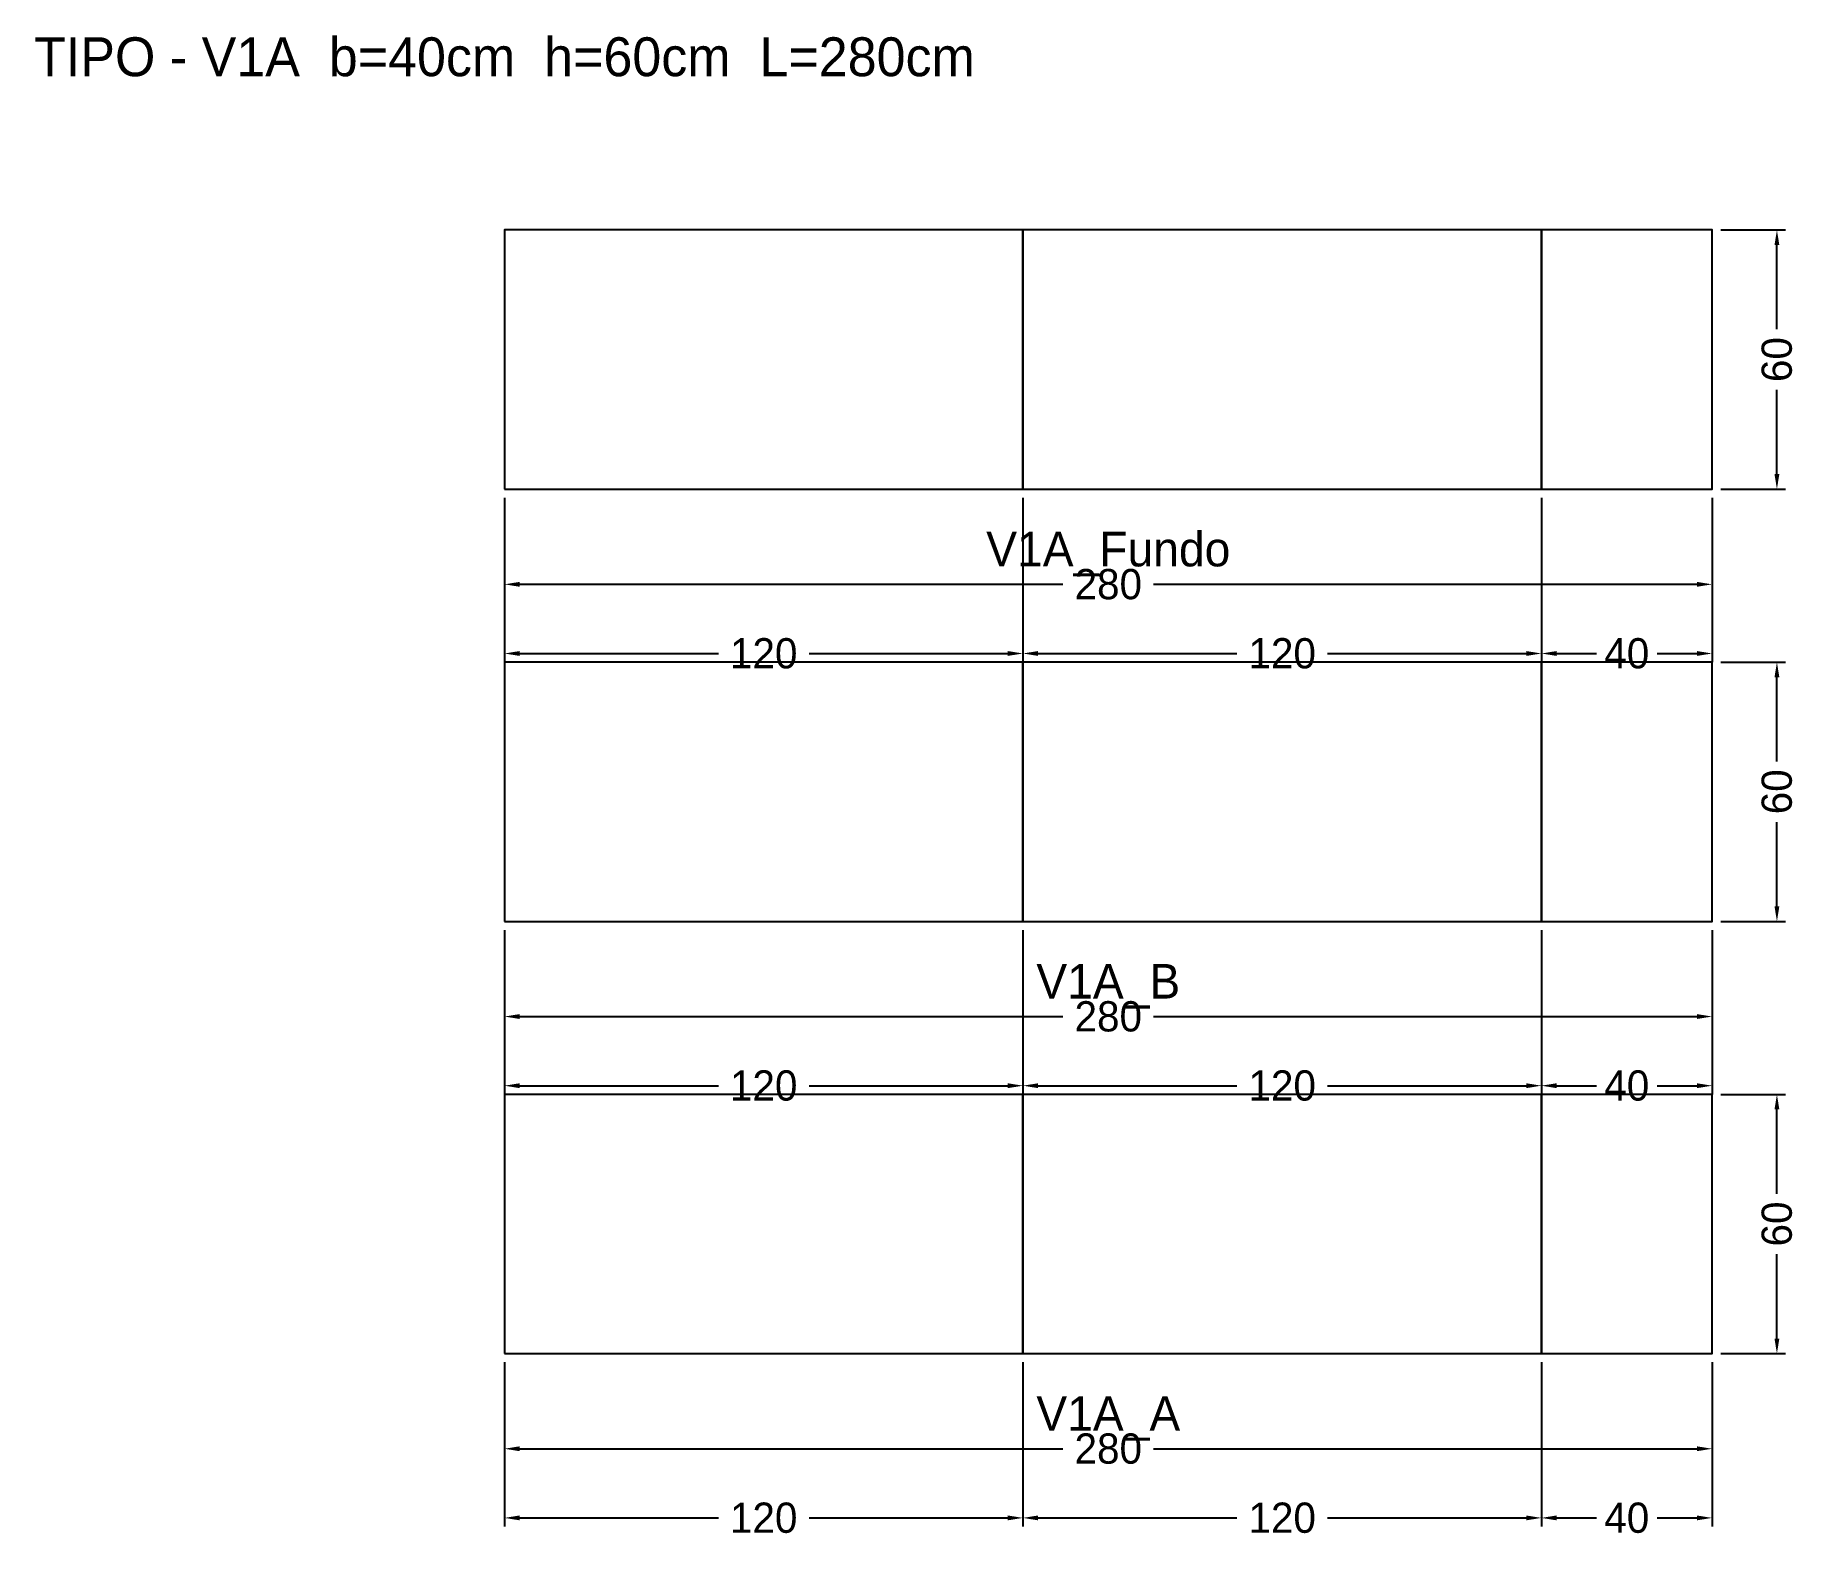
# Model space of a CAD drawing. Header units: metres. Extents: x -109 to 299, y -43 to 305.
import ezdxf

# ---------------------------------------------------------------- set-up
doc = ezdxf.new("R2010")
doc.units = ezdxf.units.M
for name, color, linetype in [('COTA', 3, 'Continuous'), ('NOMENCLATURA', 2, 'Continuous'), ('Paineis', 7, 'Continuous'), ('Texto Secao', 2, 'Continuous')]:
    doc.layers.add(name, color=color, linetype=linetype)
doc.dimstyles.new('COTA_VIG', dxfattribs={"dimtxt": 7, "dimasz": 3.5, "dimexe": 2, "dimexo": 2, "dimgap": 1.5, "dimtad": 1, "dimdec": 1, "dimcen": 2.5, "dimclrd": 3, "dimclre": 3, "dimclrt": 3, "dimazin": 3, "dimtfac": 1, "dimtmove": 0, "dimatfit": 3})

# ---------------------------------------------------------------- blocks, each defined once
blk = doc.blocks.new('_CLOSEDFILLED')
at = {"color": 0, "linetype": 'BYBLOCK'}
blk.add_solid([(-1, 0.16), (0, 0), (-1, -0.16)], dxfattribs=at)
blk = doc.blocks.new('*D1')
at = {"color": 3}
for p, q in [((0, -2), (0, -24)), ((279.5, -2), (279.5, -24)), ((3.5, -22), (129.25, -22)), ((150.25, -22), (276, -22))]:
    blk.add_line(p, q, dxfattribs=at)
at = {"layer": 'Defpoints'}
for p in [(0, 0), (279.5, 0), (0, -22)]:
    blk.add_point(p, dxfattribs=at)
at = {"layer": 'COTA', "color": 3, "xscale": 3.5, "yscale": 3.5, "rotation": 180}
blk.add_blockref('_CLOSEDFILLED', (0, -22), dxfattribs=at)
at = {"layer": 'COTA', "color": 3, "xscale": 3.5, "yscale": 3.5}
blk.add_blockref('_CLOSEDFILLED', (279.5, -22), dxfattribs=at)
at = {"layer": 'COTA', "color": 3, "insert": (139.75, -22), "char_height": 7, "attachment_point": 5}
blk.add_mtext('280', dxfattribs=at)
blk = doc.blocks.new('*D2')
at = {"color": 3}
for p, q in [((0, -2), (0, -40)), ((120, -2), (120, -40)), ((3.5, -38), (49.5, -38)), ((70.5, -38), (116.5, -38))]:
    blk.add_line(p, q, dxfattribs=at)
at = {"layer": 'Defpoints'}
for p in [(0, 0), (120, 0), (0, -38)]:
    blk.add_point(p, dxfattribs=at)
at = {"layer": 'COTA', "color": 3, "xscale": 3.5, "yscale": 3.5, "rotation": 180}
blk.add_blockref('_CLOSEDFILLED', (0, -38), dxfattribs=at)
at = {"layer": 'COTA', "color": 3, "xscale": 3.5, "yscale": 3.5}
blk.add_blockref('_CLOSEDFILLED', (120, -38), dxfattribs=at)
at = {"layer": 'COTA', "color": 3, "insert": (60, -38), "char_height": 7, "attachment_point": 5}
blk.add_mtext('120', dxfattribs=at)
blk = doc.blocks.new('*D3')
at = {"color": 3}
for p, q in [((120, -2), (120, -40)), ((240, -2), (240, -40)), ((123.5, -38), (169.5, -38)), ((190.5, -38), (236.5, -38))]:
    blk.add_line(p, q, dxfattribs=at)
at = {"layer": 'Defpoints'}
for p in [(120, 0), (240, 0), (120, -38)]:
    blk.add_point(p, dxfattribs=at)
at = {"layer": 'COTA', "color": 3, "xscale": 3.5, "yscale": 3.5, "rotation": 180}
blk.add_blockref('_CLOSEDFILLED', (120, -38), dxfattribs=at)
at = {"layer": 'COTA', "color": 3, "xscale": 3.5, "yscale": 3.5}
blk.add_blockref('_CLOSEDFILLED', (240, -38), dxfattribs=at)
at = {"layer": 'COTA', "color": 3, "insert": (180, -38), "char_height": 7, "attachment_point": 5}
blk.add_mtext('120', dxfattribs=at)
blk = doc.blocks.new('*D4')
at = {"color": 3}
for p, q in [((240, -2), (240, -40)), ((279.5, -2), (279.5, -40)), ((243.5, -38), (252.75, -38)), ((266.75, -38), (276, -38))]:
    blk.add_line(p, q, dxfattribs=at)
at = {"layer": 'Defpoints'}
for p in [(240, 0), (279.5, 0), (240, -38)]:
    blk.add_point(p, dxfattribs=at)
at = {"layer": 'COTA', "color": 3, "xscale": 3.5, "yscale": 3.5, "rotation": 180}
blk.add_blockref('_CLOSEDFILLED', (240, -38), dxfattribs=at)
at = {"layer": 'COTA', "color": 3, "xscale": 3.5, "yscale": 3.5}
blk.add_blockref('_CLOSEDFILLED', (279.5, -38), dxfattribs=at)
at = {"layer": 'COTA', "color": 3, "insert": (259.75, -38), "char_height": 7, "attachment_point": 5}
blk.add_mtext('40', dxfattribs=at)
blk = doc.blocks.new('*D5')
at = {"color": 3}
for p, q in [((281.5, 60), (296.5, 60)), ((294.5, 37), (294.5, 56.5)), ((294.5, 3.5), (294.5, 23)), ((281.5, 0), (296.5, 0))]:
    blk.add_line(p, q, dxfattribs=at)
at = {"layer": 'Defpoints'}
for p in [(279.5, 60), (279.5, 0), (294.5, 0)]:
    blk.add_point(p, dxfattribs=at)
at = {"layer": 'COTA', "color": 3, "xscale": 3.5, "yscale": 3.5}
for p, rotation in [((294.5, 60), 90), ((294.5, 0), 270)]:
    blk.add_blockref('_CLOSEDFILLED', p, dxfattribs=dict(at, rotation=rotation))
at = {"layer": 'COTA', "color": 3, "insert": (294.5, 30), "char_height": 7, "attachment_point": 5, "rotation": 90}
blk.add_mtext('60', dxfattribs=at)
blk = doc.blocks.new('*D6')
at = {"color": 3}
for p, q in [((0, 98), (0, 76)), ((279.5, 98), (279.5, 76)), ((3.5, 78), (129.25, 78)), ((150.25, 78), (276, 78))]:
    blk.add_line(p, q, dxfattribs=at)
at = {"layer": 'Defpoints'}
for p in [(0, 100), (279.5, 100), (0, 78)]:
    blk.add_point(p, dxfattribs=at)
at = {"layer": 'COTA', "color": 3, "xscale": 3.5, "yscale": 3.5, "rotation": 180}
blk.add_blockref('_CLOSEDFILLED', (0, 78), dxfattribs=at)
at = {"layer": 'COTA', "color": 3, "xscale": 3.5, "yscale": 3.5}
blk.add_blockref('_CLOSEDFILLED', (279.5, 78), dxfattribs=at)
at = {"layer": 'COTA', "color": 3, "insert": (139.75, 78), "char_height": 7, "attachment_point": 5}
blk.add_mtext('280', dxfattribs=at)
blk = doc.blocks.new('*D7')
at = {"color": 3}
for p, q in [((0, 98), (0, 60)), ((120, 98), (120, 60)), ((3.5, 62), (49.5, 62)), ((70.5, 62), (116.5, 62))]:
    blk.add_line(p, q, dxfattribs=at)
at = {"layer": 'Defpoints'}
for p in [(0, 100), (120, 100), (0, 62)]:
    blk.add_point(p, dxfattribs=at)
at = {"layer": 'COTA', "color": 3, "xscale": 3.5, "yscale": 3.5, "rotation": 180}
blk.add_blockref('_CLOSEDFILLED', (0, 62), dxfattribs=at)
at = {"layer": 'COTA', "color": 3, "xscale": 3.5, "yscale": 3.5}
blk.add_blockref('_CLOSEDFILLED', (120, 62), dxfattribs=at)
at = {"layer": 'COTA', "color": 3, "insert": (60, 62), "char_height": 7, "attachment_point": 5}
blk.add_mtext('120', dxfattribs=at)
blk = doc.blocks.new('*D8')
at = {"color": 3}
for p, q in [((120, 98), (120, 60)), ((240, 98), (240, 60)), ((123.5, 62), (169.5, 62)), ((190.5, 62), (236.5, 62))]:
    blk.add_line(p, q, dxfattribs=at)
at = {"layer": 'Defpoints'}
for p in [(120, 100), (240, 100), (120, 62)]:
    blk.add_point(p, dxfattribs=at)
at = {"layer": 'COTA', "color": 3, "xscale": 3.5, "yscale": 3.5, "rotation": 180}
blk.add_blockref('_CLOSEDFILLED', (120, 62), dxfattribs=at)
at = {"layer": 'COTA', "color": 3, "xscale": 3.5, "yscale": 3.5}
blk.add_blockref('_CLOSEDFILLED', (240, 62), dxfattribs=at)
at = {"layer": 'COTA', "color": 3, "insert": (180, 62), "char_height": 7, "attachment_point": 5}
blk.add_mtext('120', dxfattribs=at)
blk = doc.blocks.new('*D9')
at = {"color": 3}
for p, q in [((240, 98), (240, 60)), ((279.5, 98), (279.5, 60)), ((243.5, 62), (252.75, 62)), ((266.75, 62), (276, 62))]:
    blk.add_line(p, q, dxfattribs=at)
at = {"layer": 'Defpoints'}
for p in [(240, 100), (279.5, 100), (240, 62)]:
    blk.add_point(p, dxfattribs=at)
at = {"layer": 'COTA', "color": 3, "xscale": 3.5, "yscale": 3.5, "rotation": 180}
blk.add_blockref('_CLOSEDFILLED', (240, 62), dxfattribs=at)
at = {"layer": 'COTA', "color": 3, "xscale": 3.5, "yscale": 3.5}
blk.add_blockref('_CLOSEDFILLED', (279.5, 62), dxfattribs=at)
at = {"layer": 'COTA', "color": 3, "insert": (259.75, 62), "char_height": 7, "attachment_point": 5}
blk.add_mtext('40', dxfattribs=at)
blk = doc.blocks.new('*D10')
at = {"color": 3}
for p, q in [((281.5, 160), (296.5, 160)), ((294.5, 137), (294.5, 156.5)), ((294.5, 103.5), (294.5, 123)), ((281.5, 100), (296.5, 100))]:
    blk.add_line(p, q, dxfattribs=at)
at = {"layer": 'Defpoints'}
for p in [(279.5, 160), (279.5, 100), (294.5, 100)]:
    blk.add_point(p, dxfattribs=at)
at = {"layer": 'COTA', "color": 3, "xscale": 3.5, "yscale": 3.5}
for p, rotation in [((294.5, 160), 90), ((294.5, 100), 270)]:
    blk.add_blockref('_CLOSEDFILLED', p, dxfattribs=dict(at, rotation=rotation))
at = {"layer": 'COTA', "color": 3, "insert": (294.5, 130), "char_height": 7, "attachment_point": 5, "rotation": 90}
blk.add_mtext('60', dxfattribs=at)
blk = doc.blocks.new('*D11')
at = {"color": 3}
for p, q in [((0, 198), (0, 176)), ((279.5, 198), (279.5, 176)), ((3.5, 178), (129.25, 178)), ((150.25, 178), (276, 178))]:
    blk.add_line(p, q, dxfattribs=at)
at = {"layer": 'Defpoints'}
for p in [(0, 200), (279.5, 200), (0, 178)]:
    blk.add_point(p, dxfattribs=at)
at = {"layer": 'COTA', "color": 3, "xscale": 3.5, "yscale": 3.5, "rotation": 180}
blk.add_blockref('_CLOSEDFILLED', (0, 178), dxfattribs=at)
at = {"layer": 'COTA', "color": 3, "xscale": 3.5, "yscale": 3.5}
blk.add_blockref('_CLOSEDFILLED', (279.5, 178), dxfattribs=at)
at = {"layer": 'COTA', "color": 3, "insert": (139.75, 178), "char_height": 7, "attachment_point": 5}
blk.add_mtext('280', dxfattribs=at)
blk = doc.blocks.new('*D12')
at = {"color": 3}
for p, q in [((0, 198), (0, 160)), ((120, 198), (120, 160)), ((3.5, 162), (49.5, 162)), ((70.5, 162), (116.5, 162))]:
    blk.add_line(p, q, dxfattribs=at)
at = {"layer": 'Defpoints'}
for p in [(0, 200), (120, 200), (0, 162)]:
    blk.add_point(p, dxfattribs=at)
at = {"layer": 'COTA', "color": 3, "xscale": 3.5, "yscale": 3.5, "rotation": 180}
blk.add_blockref('_CLOSEDFILLED', (0, 162), dxfattribs=at)
at = {"layer": 'COTA', "color": 3, "xscale": 3.5, "yscale": 3.5}
blk.add_blockref('_CLOSEDFILLED', (120, 162), dxfattribs=at)
at = {"layer": 'COTA', "color": 3, "insert": (60, 162), "char_height": 7, "attachment_point": 5}
blk.add_mtext('120', dxfattribs=at)
blk = doc.blocks.new('*D13')
at = {"color": 3}
for p, q in [((120, 198), (120, 160)), ((240, 198), (240, 160)), ((123.5, 162), (169.5, 162)), ((190.5, 162), (236.5, 162))]:
    blk.add_line(p, q, dxfattribs=at)
at = {"layer": 'Defpoints'}
for p in [(120, 200), (240, 200), (120, 162)]:
    blk.add_point(p, dxfattribs=at)
at = {"layer": 'COTA', "color": 3, "xscale": 3.5, "yscale": 3.5, "rotation": 180}
blk.add_blockref('_CLOSEDFILLED', (120, 162), dxfattribs=at)
at = {"layer": 'COTA', "color": 3, "xscale": 3.5, "yscale": 3.5}
blk.add_blockref('_CLOSEDFILLED', (240, 162), dxfattribs=at)
at = {"layer": 'COTA', "color": 3, "insert": (180, 162), "char_height": 7, "attachment_point": 5}
blk.add_mtext('120', dxfattribs=at)
blk = doc.blocks.new('*D14')
at = {"color": 3}
for p, q in [((240, 198), (240, 160)), ((279.5, 198), (279.5, 160)), ((243.5, 162), (252.75, 162)), ((266.75, 162), (276, 162))]:
    blk.add_line(p, q, dxfattribs=at)
at = {"layer": 'Defpoints'}
for p in [(240, 200), (279.5, 200), (240, 162)]:
    blk.add_point(p, dxfattribs=at)
at = {"layer": 'COTA', "color": 3, "xscale": 3.5, "yscale": 3.5, "rotation": 180}
blk.add_blockref('_CLOSEDFILLED', (240, 162), dxfattribs=at)
at = {"layer": 'COTA', "color": 3, "xscale": 3.5, "yscale": 3.5}
blk.add_blockref('_CLOSEDFILLED', (279.5, 162), dxfattribs=at)
at = {"layer": 'COTA', "color": 3, "insert": (259.75, 162), "char_height": 7, "attachment_point": 5}
blk.add_mtext('40', dxfattribs=at)
blk = doc.blocks.new('*D15')
at = {"color": 3}
for p, q in [((281.5, 260), (296.5, 260)), ((294.5, 237), (294.5, 256.5)), ((294.5, 203.5), (294.5, 223)), ((281.5, 200), (296.5, 200))]:
    blk.add_line(p, q, dxfattribs=at)
at = {"layer": 'Defpoints'}
for p in [(279.5, 260), (279.5, 200), (294.5, 200)]:
    blk.add_point(p, dxfattribs=at)
at = {"layer": 'COTA', "color": 3, "xscale": 3.5, "yscale": 3.5}
for p, rotation in [((294.5, 260), 90), ((294.5, 200), 270)]:
    blk.add_blockref('_CLOSEDFILLED', p, dxfattribs=dict(at, rotation=rotation))
at = {"layer": 'COTA', "color": 3, "insert": (294.5, 230), "char_height": 7, "attachment_point": 5, "rotation": 90}
blk.add_mtext('60', dxfattribs=at)

msp = doc.modelspace()

# ---------------------------------------------------------------- linework, layer by layer
at = {"layer": 'Paineis'}
for points in [[(0, 200), (120, 200), (120, 260), (0, 260)], [(120, 200), (240, 200), (240, 260), (120, 260)], [(240, 200), (279.5, 200), (279.5, 260), (240, 260)], [(0, 100), (120, 100), (120, 160), (0, 160)], [(120, 100), (240, 100), (240, 160), (120, 160)], [(240, 100), (279.5, 100), (279.5, 160), (240, 160)], [(0, 0), (120, 0), (120, 60), (0, 60)], [(120, 0), (240, 0), (240, 60), (120, 60)], [(240, 0), (279.5, 0), (279.5, 60), (240, 60)]]:
    msp.add_lwpolyline(points, close=True, dxfattribs=at)

# ---------------------------------------------------------------- texts
at = {"layer": 'NOMENCLATURA', "insert": (0, 300), "char_height": 9, "width": 299.5, "attachment_point": 5}
msp.add_mtext('TIPO - V1A  b=40cm  h=60cm  L=280cm', dxfattribs=at)
at = {"layer": 'Texto Secao', "char_height": 8, "width": 299.5, "attachment_point": 5}
for s, insert in [('V1A_Fundo', (139.75, 185)), ('V1A_B', (139.75, 85)), ('V1A_A', (139.75, -15))]:
    msp.add_mtext(s, dxfattribs=dict(at, insert=insert))

# ---------------------------------------------------------------- dimensions: what is measured, and where the dimension line sits
at = {"layer": 'COTA'}
for base, p1, p2, picture, middle in [((294.5, 200), (279.5, 200), (279.5, 260), '*D15', (294.5, 230)), ((294.5, 100), (279.5, 100), (279.5, 160), '*D10', (294.5, 130)), ((294.5, 0), (279.5, 0), (279.5, 60), '*D5', (294.5, 30))]:
    dim = msp.add_linear_dim(base=base, p1=p1, p2=p2, angle=90, dimstyle='COTA_VIG', dxfattribs=at)
    dim.commit()
    dim.dimension.update_dxf_attribs({"geometry": picture, "text_midpoint": middle})
for base, p1, p2, picture, middle in [((0, 178), (0, 200), (279.5, 200), '*D11', (139.75, 178)), ((0, 162), (0, 200), (120, 200), '*D12', (60, 162)), ((120, 162), (120, 200), (240, 200), '*D13', (180, 162)), ((240, 162), (240, 200), (279.5, 200), '*D14', (259.75, 162)), ((0, 78), (0, 100), (279.5, 100), '*D6', (139.75, 78)), ((0, 62), (0, 100), (120, 100), '*D7', (60, 62)), ((120, 62), (120, 100), (240, 100), '*D8', (180, 62)), ((240, 62), (240, 100), (279.5, 100), '*D9', (259.75, 62)), ((0, -22), (0, 0), (279.5, 0), '*D1', (139.75, -22)), ((0, -38), (0, 0), (120, 0), '*D2', (60, -38)), ((120, -38), (120, 0), (240, 0), '*D3', (180, -38)), ((240, -38), (240, 0), (279.5, 0), '*D4', (259.75, -38))]:
    dim = msp.add_linear_dim(base=base, p1=p1, p2=p2, dimstyle='COTA_VIG', dxfattribs=at)
    dim.commit()
    dim.dimension.update_dxf_attribs({"geometry": picture, "text_midpoint": middle})

doc.saveas('drawing.dxf')
